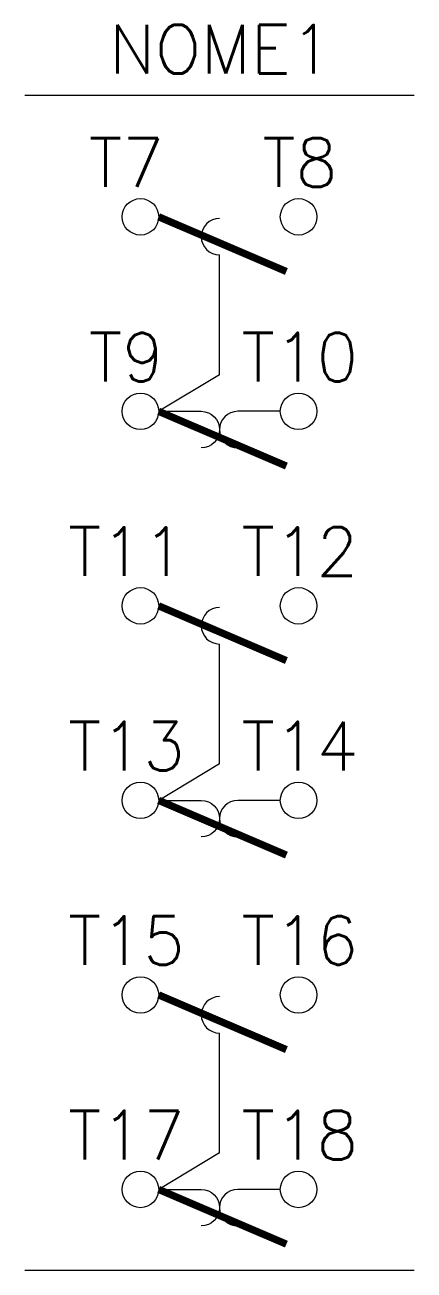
# Model space of a CAD drawing. Extents: x 3 to 19, y 31.9 to 83.1.
import ezdxf
from ezdxf.enums import TextEntityAlignment as Align

# ---------------------------------------------------------------- set-up
doc = ezdxf.new("R2010")
doc.units = 0
doc.header["$MEASUREMENT"] = 0
doc.layers.get('0').update_dxf_attribs({"linetype": 'CONTINUOUS'})
doc.styles.add('ROMANS', font='romans')

msp = doc.modelspace()

# ---------------------------------------------------------------- linework, layer by layer
for p, q in [((3, 80.231), (19, 80.231)), ((11, 68.731), (11, 73.662)), ((11, 68.731), (8.5, 67.231)), ((11, 52.731), (11, 57.662)), ((11, 52.731), (8.5, 51.231)), ((11, 36.731), (11, 41.662)), ((11, 36.731), (8.5, 35.231)), ((3, 31.914), (19, 31.914))]:
    msp.add_line(p, q)
at = {"color": 5, "const_width": 0.3, "flags": 128}
for points in [[(13.75, 72.981), (8.5, 75.231)], [(13.75, 64.981), (8.5, 67.231)], [(13.75, 56.981), (8.5, 59.231)], [(13.75, 48.981), (8.5, 51.231)], [(13.75, 40.981), (8.5, 43.231)], [(13.75, 32.981), (8.5, 35.231)]]:
    msp.add_lwpolyline(points, dxfattribs=at)
for points in [[(8.5, 67.231), (10.25, 67.231, -1), (10.25, 65.731)], [(13.5, 67.231), (11.75, 67.231, 1), (11.75, 65.731)], [(8.5, 51.231), (10.25, 51.231, -1), (10.25, 49.731)], [(13.5, 51.231), (11.75, 51.231, 1), (11.75, 49.731)], [(8.5, 35.231), (10.25, 35.231, -1), (10.25, 33.731)], [(13.5, 35.231), (11.75, 35.231, 1), (11.75, 33.731)]]:
    msp.add_lwpolyline(points, format="xyb")
for centre in [(7.75, 75.231), (14.25, 75.231), (7.75, 67.231), (14.25, 67.231), (7.75, 59.231), (14.25, 59.231), (7.75, 51.231), (14.25, 51.231), (7.75, 43.231), (14.25, 43.231), (7.75, 35.231), (14.25, 35.231)]:
    msp.add_circle(centre, 0.75)
for centre in [(11, 74.412), (11, 58.412), (11, 42.412)]:
    msp.add_arc(centre, 0.75, 90, 270)

# ---------------------------------------------------------------- texts
at = {"lineweight": -3, "style": 'ROMANS'}
msp.add_attdef('NOME1', text='', height=2, dxfattribs=at).set_placement((11.051, 82.123), align=Align.MIDDLE_CENTER)
at = {"color": 7, "style": 'ROMANS'}
for tag, text, p in [('T7', '7', (7.173, 77.464)), ('T8', '8', (14.303, 77.464)), ('T9', '9', (7.173, 69.464)), ('T10', '10', (14.303, 69.464)), ('T11', '11', (7.173, 61.464)), ('T12', '12', (14.303, 61.464)), ('T13', '13', (7.173, 53.464)), ('T14', '14', (14.303, 53.464)), ('T15', '15', (7.173, 45.464)), ('T16', '16', (14.303, 45.464)), ('T17', '17', (7.173, 37.464)), ('T18', '18', (14.303, 37.464))]:
    msp.add_attdef(tag, text=text, height=2, dxfattribs=at).set_placement(p, align=Align.MIDDLE_CENTER)

doc.saveas('drawing.dxf')
